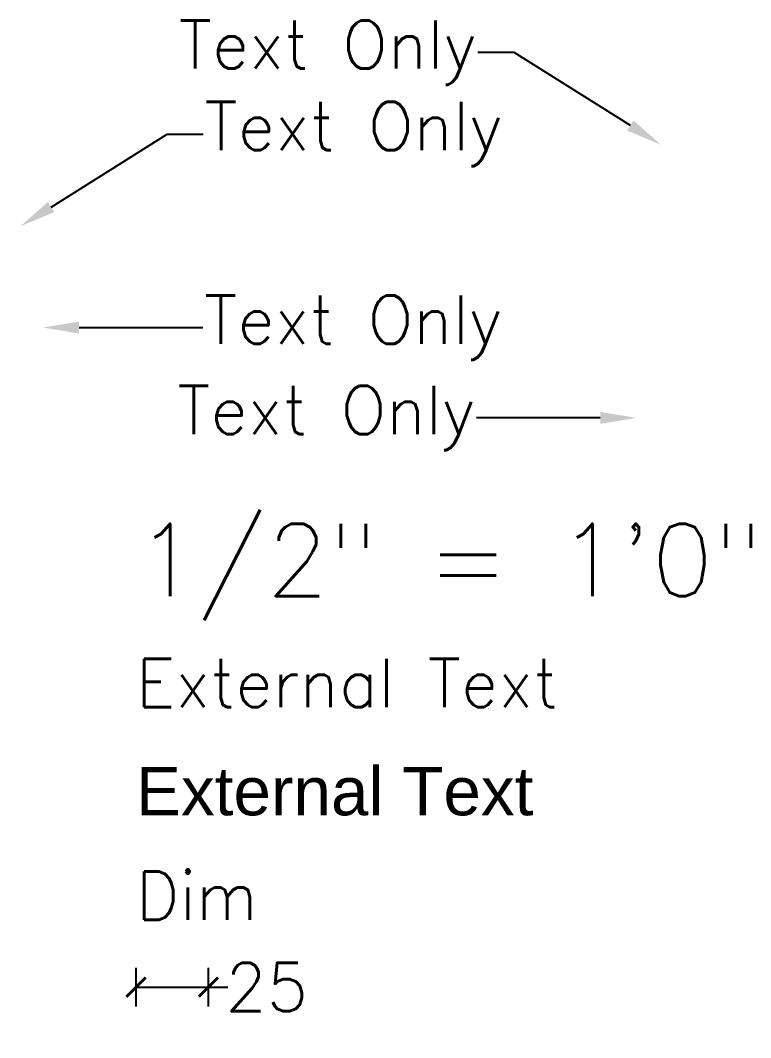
# Model space of a CAD drawing. Header units: millimetres. Extents: x 18963 to 156110, y 10619 to 121460.
# Drawn here: x 86217 to 86973, y 116867 to 117921 of the extents above; entities that cross this region are included whole.
import ezdxf
from ezdxf import colors
from ezdxf.entities.mleader import LeaderData, LeaderLine
from ezdxf.math import Vec2, Vec3

# ---------------------------------------------------------------- set-up
doc = ezdxf.new("R2010")
doc.units = ezdxf.units.MM
doc.header["$MEASUREMENT"] = 0
doc.layers.get('Defpoints').update_dxf_attribs({"color": 8})
for name, color, linetype in [('Dim_Int_½_1', 4, 'Continuous'), ('Dim_Int_⅛_1', 4, 'Continuous'), ('Txt_Arc', 95, 'Continuous')]:
    doc.layers.add(name, color=color, linetype=linetype)
doc.styles.add('ARIAL', font='arial.ttf')
doc.styles.add('MSA_Standard', font='romans.shx')
doc.dimstyles.new('Msa_½_1', dxfattribs={"dimscale": 20, "dimtxt": 2.5, "dimasz": 1, "dimexe": 1, "dimexo": 0, "dimgap": 0, "dimtad": 0, "dimdec": 0, "dimlfac": 0.03937, "dimzin": 0, "dimdsep": 46, "dimlunit": 4, "dimtxsty": 'MSA_Standard', "dimblk": 'ARCHTICK', "dimcen": 0.09, "dimclrd": 4, "dimclre": 4, "dimclrt": 6, "dimadec": 0, "dimazin": 0, "dimtfac": 1, "dimtdec": 0, "dimtofl": 0, "dimtmove": 0, "dimatfit": 3, "dimfxl": 0, "dimtolj": 1, "dimtzin": 0, "dimlwd": -1, "dimlwe": -1, "dimarcsym": 0})

# ---------------------------------------------------------------- blocks, each defined once
blk = doc.blocks.new('_ArchTick')
at = {"linetype": 'ByBlock', "const_width": 0.15}
blk.add_lwpolyline([(-0.5, -0.5), (0.5, 0.5)], dxfattribs=at)
blk = doc.blocks.new('*D18')
at = {"layer": 'Defpoints', "color": 0, "transparency": 16777216}
for p in [(86411.5, 116919.3), (86336.5, 116867), (86411.5, 116867)]:
    blk.add_point(p, dxfattribs=at)
at = {"layer": 'Dim_Int_½_1', "color": 4, "transparency": 16777216}
for p, q in [((86336.5, 116899.3), (86336.5, 116939.3)), ((86411.5, 116899.3), (86411.5, 116939.3)), ((86336.5, 116919.3), (86411.5, 116919.3)), ((86411.5, 116919.3), (86431.5, 116919.3))]:
    blk.add_line(p, q, dxfattribs=at)
at = {"layer": 'Dim_Int_½_1', "color": 4, "transparency": 16777216, "xscale": 20, "yscale": 20, "zscale": 20, "rotation": 180}
blk.add_blockref('_ArchTick', (86336.5, 116919.3), dxfattribs=at)
at = {"layer": 'Dim_Int_½_1', "color": 4, "transparency": 16777216, "xscale": 20, "yscale": 20, "zscale": 20}
blk.add_blockref('_ArchTick', (86411.5, 116919.3), dxfattribs=at)
at = {"layer": 'Dim_Int_½_1', "color": 6, "transparency": 16777216, "insert": (86471.9, 116919.3), "char_height": 50, "attachment_point": 5, "style": 'MSA_Standard'}
blk.add_mtext('\\A1;25', dxfattribs=at)

msp = doc.modelspace()

# ---------------------------------------------------------------- texts
at = {"layer": 'Dim_Int_⅛_1', "insert": (86336.5, 117039.1), "char_height": 50, "width": 107.143, "attachment_point": 1, "style": 'MSA_Standard'}
msp.add_mtext('Dim', dxfattribs=at)
at = {"layer": 'Txt_Arc', "style": 'MSA_Standard'}
msp.add_text('1/2" = 1\'0"', height=75, dxfattribs=at).set_placement((86336.5, 117324.4))
at = {"layer": 'Txt_Arc', "char_height": 50, "width": 884.687, "attachment_point": 1}
for insert, style in [((86336.5, 117259.5), 'MSA_Standard'), ((86336.5, 117147.3), 'ARIAL')]:
    msp.add_mtext('External Text', dxfattribs=dict(at, insert=insert, style=style))

# ---------------------------------------------------------------- dimensions: what is measured, and where the dimension line sits
at = {"layer": 'Dim_Int_½_1'}
dim = msp.add_linear_dim(base=(86411.5, 116919.3), p1=(86336.5, 116867), p2=(86411.5, 116867), text='25', dimstyle='Msa_½_1', dxfattribs=at)
dim.commit()
dim.dimension.update_dxf_attribs({"geometry": '*D18', "text_midpoint": (86471.9, 116919.3)})

# ---------------------------------------------------------------- leaders
at = {"layer": 'Txt_Arc'}
ml = msp.add_multileader_mtext('Standard', dxfattribs=at)
ml.set_content('{\\Fsimplex|c0;Text Only}', color=256, style='MSA_Standard')
ml.set_leader_properties()
ml.build(insert=Vec2(0, 0))
ml.multileader.update_dxf_attribs({"dogleg_length": 30, "arrow_head_size": 37.5})
ctx = ml.context
ctx.base_point, ctx.char_height, ctx.arrow_head_size, ctx.landing_gap_size, ctx.plane_origin = Vec3(86335.2, 117887.5), 50, 37.5, 1.25, Vec3(86880.1, 117791.9)
ctx.text_align_type = 2
notes = []
notes.append((ctx, [(0, (1, 1, 0), (86728.1, 117887.5), (-1, 0), 37.5, [(0, [(86880.1, 117791.9)], 0, [])])]))
ctx.mtext.insert, ctx.mtext.width, ctx.mtext.alignment, ctx.mtext.flow_direction = Vec3(86689.3, 117920.8), 352.881, 3, 5
ml = msp.add_multileader_mtext('Standard', dxfattribs=at)
ml.set_content('{\\Fsimplex|c0;Text Only}', color=256, style='MSA_Standard')
ml.set_leader_properties()
ml.build(insert=Vec2(0, 0))
ml.multileader.update_dxf_attribs({"text_right_attachment_type": 6, "dogleg_length": 30, "arrow_head_size": 37.5})
ctx = ml.context
ctx.base_point, ctx.char_height, ctx.arrow_head_size, ctx.landing_gap_size, ctx.plane_origin = Vec3(86406.2, 117803.1), 50, 37.5, 1.25, Vec3(86216.8, 117707.5)
ctx.right_attachment = 6
notes.append((ctx, [(0, (1, 1, 0), (86368.7, 117803.1), (1, 0), 37.5, [(0, [(86216.8, 117707.5)], 0, [])])]))
ctx.mtext.insert, ctx.mtext.flow_direction = Vec3(86407.5, 117836.4), 5
ml = msp.add_multileader_mtext('Standard', dxfattribs=at)
ml.set_content('{\\Fsimplex|c0;Text Only}', color=256, style='MSA_Standard')
ml.set_leader_properties()
ml.build(insert=Vec2(0, 0))
ml.multileader.update_dxf_attribs({"has_dogleg": 0, "text_right_attachment_type": 6, "dogleg_length": 1, "arrow_head_size": 37.5})
ctx = ml.context
ctx.base_point, ctx.char_height, ctx.arrow_head_size, ctx.landing_gap_size, ctx.plane_origin = Vec3(86405.8, 117602.6), 50, 37.5, 1.25, Vec3(86240.1, 117602.6)
ctx.right_attachment = 6
notes.append((ctx, [(0, (1, 1, 0), (86404.6, 117602.6), (1, 0), 1.25, [(0, [(86240.1, 117602.6)], 0, [])])]))
ctx.mtext.insert, ctx.mtext.flow_direction = Vec3(86407.1, 117635.9), 5
ml = msp.add_multileader_mtext('Standard', dxfattribs=at)
ml.set_content('{\\Fsimplex|c0;Text Only}', color=256, style='MSA_Standard')
ml.set_leader_properties()
ml.build(insert=Vec2(0, 0))
ml.multileader.update_dxf_attribs({"has_dogleg": 0, "dogleg_length": 1, "arrow_head_size": 37.5})
ctx = ml.context
ctx.base_point, ctx.char_height, ctx.arrow_head_size, ctx.landing_gap_size, ctx.plane_origin = Vec3(86333.6, 117509), 50, 37.5, 1.25, Vec3(86854.7, 117509)
ctx.text_align_type = 2
notes.append((ctx, [(0, (1, 1, 0), (86690.3, 117509), (-1, 0), 1.25, [(0, [(86854.7, 117509)], 0, [])])]))
ctx.mtext.insert, ctx.mtext.width, ctx.mtext.alignment, ctx.mtext.flow_direction = Vec3(86687.8, 117542.3), 352.881, 3, 5
for ctx, leaders in notes:
    for number, flags, end, landing, length, lines in leaders:
        leader = LeaderData()
        leader.index, (leader.has_last_leader_line, leader.has_dogleg_vector, leader.attachment_direction) = number, flags
        leader.last_leader_point, leader.dogleg_vector, leader.dogleg_length = Vec3(end), Vec3(landing), length
        for number, points, colour, breaks in lines:
            line = LeaderLine()
            line.index, line.vertices, line.color, line.breaks = number, Vec3.list(points), colors.encode_raw_color(colour), breaks
            leader.lines.append(line)
        ctx.leaders.append(leader)

doc.saveas('drawing.dxf')
